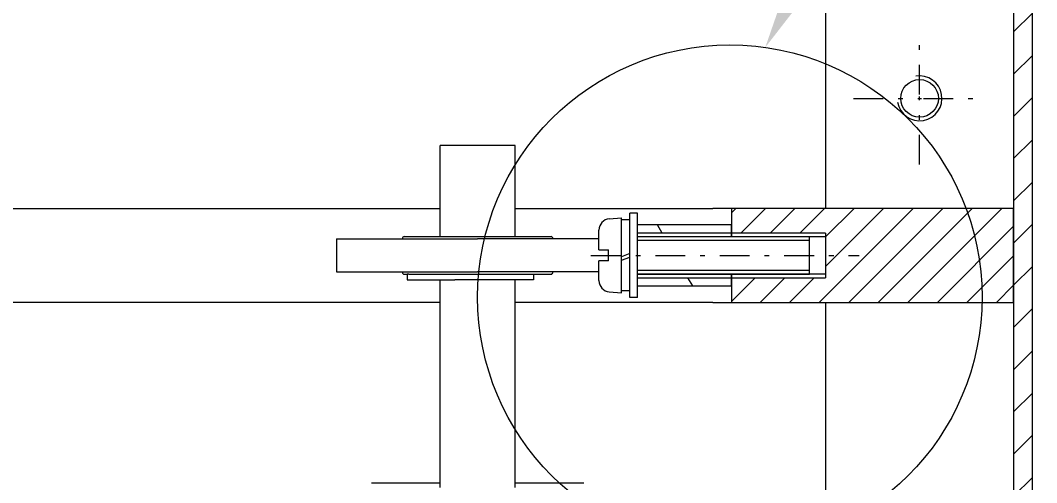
# Model space of a CAD drawing. Header units: millimetres. Extents: x 651 to 8859, y -354 to 894.
# Drawn here: x 2696.18 to 2717.8, y 85.48 to 95.32 of the extents above; entities that cross this region are included whole.
import ezdxf
from ezdxf import colors
from ezdxf.entities.mleader import LeaderData, LeaderLine
from ezdxf.math import Vec2, Vec3

# ---------------------------------------------------------------- set-up
doc = ezdxf.new("R2010")
doc.units = ezdxf.units.MM
doc.linetypes.add('DASHDOT2', pattern=[12.7, 6.35, -3.175, 0, -3.175])
for name, color, linetype, lineweight in [('cienka', 7, 'Continuous', 9), ('Kreskowanie (ISO)', 7, 'Continuous', 9), ('Widoczne (ISO)', 7, 'Continuous', 18), ('Widoczne wąskie (ISO)', 7, 'Continuous', 9)]:
    doc.layers.add(name, color=color, linetype=linetype, lineweight=lineweight)
doc.styles.get("Standard").update_dxf_attribs({"font": 'tahoma.ttf'})
pattern_1 = [(120.00018, (1761.6154, -521.0996), (-2.749626, -1.587508), [])]

# ---------------------------------------------------------------- blocks, each defined once
blk = doc.blocks.new('*U221')
at = {"layer": 'Widoczne wąskie (ISO)', "color": 0, "linetype": 'DASHDOT2', "ltscale": 0.1, "transparency": 16777216}
blk.add_line((-3.58, 0), (2.123, 0), dxfattribs=at)
blk = doc.blocks.new('*U739')
at = {"layer": 'Widoczne wąskie (ISO)', "color": 0, "linetype": 'DASHDOT2', "ltscale": 0.1, "transparency": 16777216}
for p, q in [((0, 0.08164), (0, 1.4082)), ((-1.4082, 0), (-0.08164, 0)), ((0.08164, 0), (1.4082, 0)), ((0, -1.4082), (0, -0.08164))]:
    blk.add_line(p, q, dxfattribs=at)
at = {"layer": 'Widoczne wąskie (ISO)', "color": 0, "linetype": 'Continuous', "ltscale": 0.1, "transparency": 16777216}
for p, q in [((-0.04082, 0), (0.04082, 0)), ((0, -0.04082), (0, 0.04082))]:
    blk.add_line(p, q, dxfattribs=at)

msp = doc.modelspace()

# ---------------------------------------------------------------- hatches: boundary and pattern name
at = {"layer": 'Kreskowanie (ISO)'}
h = msp.add_hatch(dxfattribs=at)
h.set_pattern_fill('ANSI31', color=256, scale=0.2, style=0)
h.paths.add_polyline_path([(2717.708, 106.281), (2717.308, 106.281), (2717.308, 105.081), (2717.308, 91.321), (2717.308, 89.321), (2717.308, 62.521), (2717.308, 60.521), (2717.708, 60.521)])
h = msp.add_hatch(dxfattribs=at)
h.set_pattern_fill('ANSI31', color=256, scale=0.14, style=0)
h.paths.add_polyline_path([(2713.308, 89.845), (2711.308, 89.845), (2711.308, 89.671), (2711.308, 89.321), (2717.308, 89.321), (2717.308, 91.321), (2711.308, 91.321), (2711.308, 90.971), (2711.308, 90.796), (2713.308, 90.796)])
h = msp.add_hatch(dxfattribs=at)
h.set_pattern_fill('ANSI31', color=256, scale=25.4, angle=75.0002, style=0)
h.set_pattern_definition(pattern_1)
h.paths.add_polyline_path([(2711.308, 90.796), (2711.308, 90.971), (2709.308, 90.971), (2709.308, 90.796)])
h = msp.add_hatch(dxfattribs=at)
h.set_pattern_fill('ANSI31', color=256, scale=25.4, angle=75.0002, style=0)
h.set_pattern_definition(pattern_1)
h.paths.add_polyline_path([(2711.308, 89.671), (2711.308, 89.845), (2709.308, 89.845), (2709.308, 89.671)])

# ---------------------------------------------------------------- linework, layer by layer
at = {"layer": 'Widoczne (ISO)'}
for p, q in [((2717.308, 106.281), (2717.308, 60.521)), ((2717.708, 60.521), (2717.708, 106.281)), ((2713.308, 105.081), (2713.308, 91.321)), ((2706.708, 92.661), (2705.108, 92.661)), ((2705.108, 90.721), (2705.108, 92.661)), ((2706.708, 90.721), (2706.708, 92.661)), ((2641.744, 91.321), (2705.108, 91.321)), ((2706.708, 91.321), (2710.908, 91.321)), ((2711.308, 91.321), (2710.908, 91.321)), ((2717.308, 91.321), (2711.308, 91.321)), ((2711.308, 91.321), (2711.308, 90.721)), ((2717.308, 89.321), (2717.308, 91.321)), ((2708.707, 91.098), (2708.968, 91.121)), ((2708.968, 89.521), (2708.968, 91.121)), ((2709.148, 91.076), (2708.968, 91.076)), ((2709.148, 89.421), (2709.148, 91.221)), ((2709.308, 91.221), (2709.148, 91.221)), ((2709.308, 89.421), (2709.308, 91.221)), ((2708.488, 90.441), (2708.488, 90.859)), ((2711.308, 90.971), (2709.308, 90.971)), ((2711.308, 90.721), (2711.308, 90.971)), ((2713.308, 90.796), (2713.308, 89.845)), ((2702.908, 90.671), (2705.908, 90.671)), ((2702.908, 90.671), (2702.908, 89.971)), ((2704.308, 90.681), (2704.308, 90.671)), ((2704.348, 90.721), (2707.468, 90.721)), ((2708.488, 90.671), (2705.908, 90.671)), ((2707.508, 90.681), (2707.508, 90.671)), ((2709.308, 90.721), (2711.308, 90.721)), ((2709.308, 90.721), (2712.968, 90.721)), ((2711.308, 90.721), (2713.308, 90.721)), ((2712.968, 89.921), (2712.968, 90.721)), ((2713.308, 90.721), (2713.308, 89.921)), ((2708.488, 90.441), (2708.688, 90.441)), ((2708.688, 90.201), (2708.688, 90.441)), ((2708.688, 90.201), (2708.488, 90.201)), ((2708.488, 89.783), (2708.488, 90.201)), ((2709.148, 90.357), (2708.968, 90.291)), ((2708.968, 90.219), (2709.148, 90.285)), ((2702.908, 89.971), (2705.908, 89.971)), ((2704.308, 89.971), (2704.308, 89.961)), ((2708.488, 89.971), (2705.908, 89.971)), ((2707.508, 89.971), (2707.508, 89.961)), ((2704.348, 89.921), (2704.41, 89.921)), ((2704.41, 89.921), (2704.41, 89.801)), ((2704.446, 89.921), (2704.41, 89.921)), ((2704.41, 89.801), (2705.421, 89.801)), ((2704.446, 89.921), (2707.468, 89.921)), ((2705.108, 85.381), (2705.108, 89.801)), ((2707.093, 89.801), (2705.421, 89.801)), ((2706.708, 85.381), (2706.708, 89.801)), ((2707.093, 89.921), (2707.093, 89.801)), ((2711.308, 89.921), (2709.308, 89.921)), ((2709.308, 89.921), (2712.968, 89.921)), ((2713.308, 89.921), (2711.308, 89.921)), ((2711.308, 89.921), (2711.308, 89.321)), ((2711.308, 89.671), (2711.308, 89.921)), ((2708.707, 89.543), (2708.968, 89.521)), ((2709.148, 89.566), (2708.968, 89.566)), ((2709.308, 89.671), (2711.308, 89.671)), ((2705.108, 89.321), (2641.744, 89.321)), ((2710.908, 89.321), (2706.708, 89.321)), ((2709.308, 89.421), (2709.148, 89.421)), ((2710.908, 89.321), (2711.308, 89.321)), ((2711.308, 89.321), (2717.308, 89.321)), ((2713.308, 89.321), (2713.308, 79.661)), ((2703.652, 85.485), (2705.108, 85.485)), ((2706.708, 85.485), (2708.164, 85.485))]:
    msp.add_line(p, q, dxfattribs=at)
msp.add_circle((2715.308, 93.661), 0.4, dxfattribs=at)
for centre, radius, start, end in [((2708.728, 90.859), 0.24, 95, 180), ((2704.348, 90.681), 0.04, 90, 180), ((2707.468, 90.681), 0.04, 0, 90), ((2704.348, 89.961), 0.04, 180, 270), ((2707.468, 89.961), 0.04, 270, 0), ((2708.728, 89.783), 0.24, 180, 265)]:
    msp.add_arc(centre, radius, start, end, dxfattribs=at)
at = {"layer": 'Widoczne wąskie (ISO)'}
for p, q in [((2711.308, 90.796), (2709.308, 90.796)), ((2713.308, 90.796), (2711.308, 90.796)), ((2712.968, 90.637), (2709.308, 90.637)), ((2709.308, 90.004), (2712.968, 90.004)), ((2709.308, 89.845), (2711.308, 89.845)), ((2711.308, 89.845), (2713.308, 89.845))]:
    msp.add_line(p, q, dxfattribs=at)
msp.add_circle((2711.273, 89.432), 5.365, dxfattribs=at)
msp.add_arc((2715.308, 93.661), 0.476, 190, 100, dxfattribs=at)

# ---------------------------------------------------------------- block references
at = {"layer": 'Widoczne wąskie (ISO)', "linetype": 'DASHDOT2', "ltscale": 0.1}
for name, p in [('*U739', (2715.308, 93.661)), ('*U221', (2711.898, 90.321))]:
    msp.add_blockref(name, p, dxfattribs=at)

# ---------------------------------------------------------------- leaders
at = {"layer": 'cienka'}
ml = msp.add_multileader_mtext('Standard', dxfattribs=at)
ml.set_content('')
ml.set_leader_properties()
ml.build(insert=Vec2(0, 0))
ml.multileader.update_dxf_attribs({"text_left_attachment_type": 6, "text_right_attachment_type": 6, "text_top_attachment_type": 10, "dogleg_length": 13.301, "arrow_head_size": 2.5})
ctx = ml.context
ctx.base_point, ctx.arrow_head_size, ctx.landing_gap_size, ctx.plane_origin = Vec3(2726.465, 111.458), 2.5, 1, Vec3(2740.483, 101.032)
ctx.left_attachment, ctx.right_attachment, ctx.bottom_attachment = 6, 6, 10
notes = []
notes.append((ctx, [(1, (1, 1, 0), (2721.088, 111.458), (1, 0), 5.376, [(0, [(2712.025, 94.744)], 0, [])])]))
ctx.mtext, ml.multileader.dxf.content_type = None, 0
for ctx, leaders in notes:
    for number, flags, end, landing, length, lines in leaders:
        leader = LeaderData()
        leader.index, (leader.has_last_leader_line, leader.has_dogleg_vector, leader.attachment_direction) = number, flags
        leader.last_leader_point, leader.dogleg_vector, leader.dogleg_length = Vec3(end), Vec3(landing), length
        for number, points, colour, breaks in lines:
            line = LeaderLine()
            line.index, line.vertices, line.color, line.breaks = number, Vec3.list(points), colors.encode_raw_color(colour), breaks
            leader.lines.append(line)
        ctx.leaders.append(leader)

doc.saveas('drawing.dxf')
